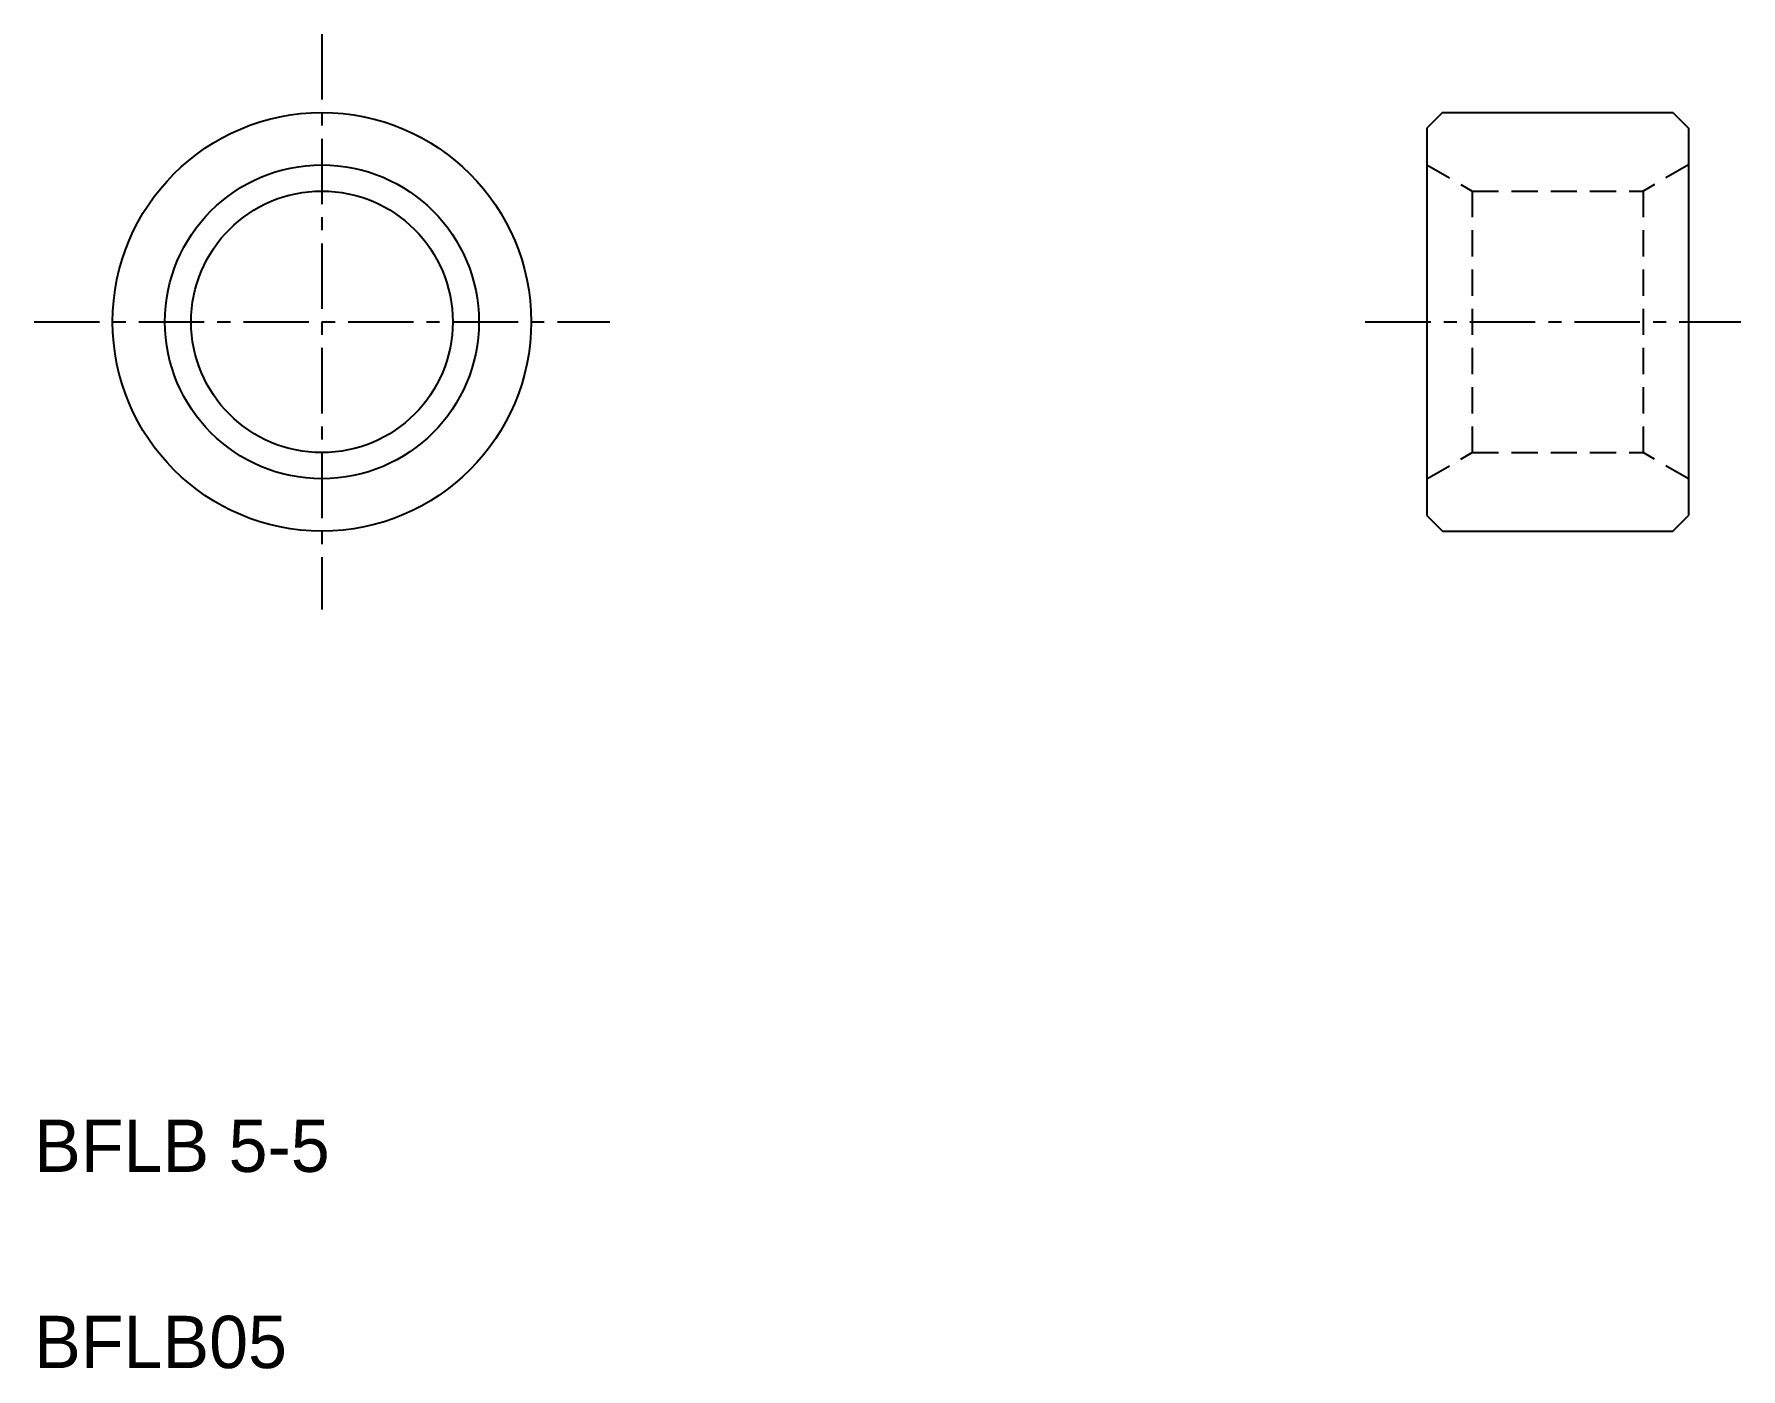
# Model space of a CAD drawing. Extents: x 38.3 to 70.9, y 31.8 to 57.3.
import ezdxf

# ---------------------------------------------------------------- set-up
doc = ezdxf.new("R2010")
doc.units = 0
doc.linetypes.add('CENTER', pattern=[2, 1.25, -0.25, 0.25, -0.25])
doc.linetypes.add('DASHED', pattern=[0.75, 0.5, -0.25])
doc.layers.get('0').update_dxf_attribs({"linetype": 'CONTINUOUS'})
doc.layers.add('CENTER', color=1, linetype='CENTER')

msp = doc.modelspace()

# ---------------------------------------------------------------- linework, layer by layer
at = {"color": 7, "linetype": 'CONTINUOUS'}
for p, q in [((65.188, 55.792), (64.888, 55.492)), ((65.188, 55.792), (69.588, 55.792)), ((69.588, 55.792), (69.888, 55.492)), ((64.888, 55.492), (64.888, 48.092)), ((69.888, 55.492), (69.888, 48.092)), ((64.888, 48.092), (65.188, 47.792)), ((69.588, 47.792), (69.888, 48.092)), ((65.188, 47.792), (69.588, 47.792))]:
    msp.add_line(p, q, dxfattribs=at)
at = {"color": 3, "linetype": 'DASHED'}
for p, q in [((64.888, 54.792), (65.755, 54.292)), ((69.888, 54.792), (69.022, 54.292)), ((65.755, 54.292), (69.022, 54.292)), ((65.755, 54.292), (65.755, 49.292)), ((69.022, 54.292), (69.022, 49.292)), ((64.888, 48.792), (65.755, 49.292)), ((65.755, 49.292), (69.022, 49.292)), ((69.888, 48.792), (69.022, 49.292))]:
    msp.add_line(p, q, dxfattribs=at)
at = {"color": 7, "linetype": 'CONTINUOUS'}
for radius in [4, 3, 2.5]:
    msp.add_circle((43.769, 51.792), radius, dxfattribs=at)
at = {"layer": 'CENTER', "color": 1, "linetype": 'CENTER'}
for p, q in [((43.769, 57.292), (43.769, 46.292)), ((38.269, 51.792), (49.269, 51.792)), ((63.71, 51.792), (70.888, 51.792))]:
    msp.add_line(p, q, dxfattribs=at)

# ---------------------------------------------------------------- texts
at = {"color": 7, "linetype": 'CONTINUOUS'}
for s, p in [('BFLB 5-5', (38.269, 35.542)), ('BFLB05', (38.269, 31.792))]:
    msp.add_text(s, height=1, dxfattribs=at).set_placement(p)

doc.saveas('drawing.dxf')
